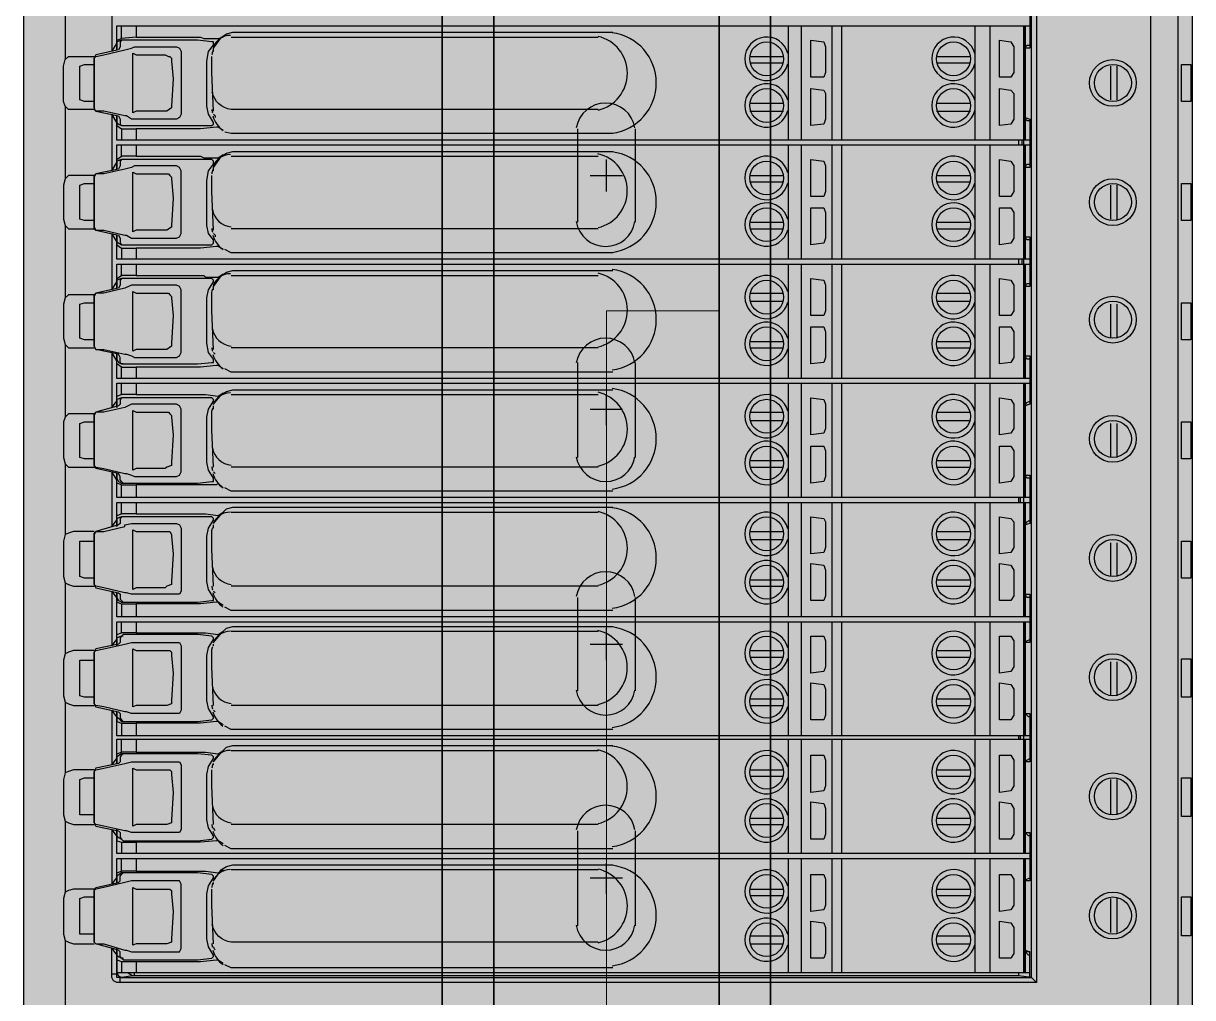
# Model space of a CAD drawing. Extents: x 9438 to 11125, y 1800 to 2873.
# Drawn here: x 10049.4 to 10172.3, y 2383.6 to 2486.1 of the extents above; entities that cross this region are included whole.
import ezdxf

# ---------------------------------------------------------------- set-up
doc = ezdxf.new("R2010")
doc.units = 0
doc.header["$LTSCALE"] = 10
doc.header["$MEASUREMENT"] = 0
doc.layers.add('G02-1-PRDXXXX-E-MRIO-01-P01-01$0$ANNOTATION', color=7, linetype='Continuous')

# ---------------------------------------------------------------- blocks, each defined once
blk = doc.blocks.new('G02-1-PRDXXXX-E-MRIO-01-P01-01$0$DV-54809-ZX-370-003')
at = {"layer": 'G02-1-PRDXXXX-E-MRIO-01-P01-01$0$ANNOTATION', "lineweight": 25}
for points in [[(655.7, 333.27), (655.7, 978.47), (661.12, 978.47), (661.12, 333.27), (661.12, 978.47), (684.83, 978.47), (684.83, 333.27), (684.83, 978.47), (690.24, 978.47), (690.24, 333.27), (690.24, 978.47), (684.83, 978.47), (684.83, 333.27), (684.83, 978.47), (672.97, 978.47), (661.12, 978.47), (661.12, 333.27), (661.12, 978.47), (655.7, 978.47)], [(717, 685.84), (717, 673.82)], [(695.83, 680.42), (694.48, 680.42), (694.48, 684.32), (695.83, 684.15), (696, 683.64), (696, 683.13), (696, 681.61), (696, 680.93)], [(715.48, 680.42), (714.29, 680.42), (714.29, 684.32), (715.48, 684.15), (715.82, 683.64), (715.82, 683.13), (715.82, 681.61), (715.82, 680.93)], [(623.18, 677.21), (623.18, 682.45), (623.18, 682.96), (623.52, 682.79), (626.57, 682.79), (626.91, 682.62), (627.08, 682.62), (627.25, 682.45), (627.25, 682.12), (627.42, 680.25), (627.25, 677.37), (627.25, 677.21), (626.74, 676.87), (626.57, 676.87), (623.52, 676.87), (623.18, 676.7)], [(733.43, 677.88), (733.43, 681.78), (734.44, 681.78), (734.44, 677.88)], [(695.83, 675.51), (694.48, 675.34), (694.48, 679.24), (695.83, 679.07), (696, 678.73), (696, 678.05), (696, 676.53), (696, 676.02)], [(715.48, 675.51), (714.29, 675.34), (714.29, 679.24), (715.48, 679.07), (715.82, 678.73), (715.82, 678.05), (715.82, 676.53), (715.82, 676.02)], [(717, 673.31), (717, 661.29)], [(695.83, 667.89), (694.48, 667.89), (694.48, 671.79), (695.83, 671.62), (696, 671.11), (696, 670.6), (696, 669.08), (696, 668.4)], [(715.48, 667.89), (714.29, 667.89), (714.29, 671.79), (715.48, 671.62), (715.82, 671.11), (715.82, 670.6), (715.82, 669.08), (715.82, 668.4)], [(616.92, 670.09), (616.41, 670.09), (616.07, 669.75), (615.9, 669.08), (615.9, 665.52), (616.07, 664.84), (616.41, 664.5), (616.92, 664.5), (619.12, 664.5), (619.12, 667.72), (619.12, 670.09)], [(623.18, 664.67), (623.18, 669.92), (623.18, 670.43), (623.52, 670.26), (626.57, 670.26), (626.91, 670.26), (627.08, 670.09), (627.25, 669.92), (627.25, 669.75), (627.42, 667.72), (627.25, 664.84), (627.25, 664.67), (626.74, 664.34), (626.57, 664.34), (623.52, 664.34), (623.18, 664.17)], [(733.43, 665.35), (733.43, 669.25), (734.44, 669.25), (734.44, 665.35)], [(695.83, 662.98), (694.48, 662.81), (694.48, 666.71), (695.83, 666.71), (696, 666.2), (696, 665.52), (696, 664), (696, 663.49)], [(715.48, 662.98), (714.29, 662.81), (714.29, 666.71), (715.48, 666.71), (715.82, 666.2), (715.82, 665.52), (715.82, 664), (715.82, 663.49)], [(717, 660.78), (717, 648.76)], [(695.83, 655.36), (694.48, 655.36), (694.48, 659.25), (695.83, 659.09), (696, 658.58), (696, 658.07), (696, 656.55), (696, 655.87)], [(715.48, 655.36), (714.29, 655.36), (714.29, 659.25), (715.48, 659.09), (715.82, 658.58), (715.82, 658.07), (715.82, 656.55), (715.82, 655.87)], [(623.18, 652.14), (623.18, 657.39), (623.18, 657.9), (623.52, 657.73), (626.57, 657.73), (626.91, 657.73), (627.08, 657.56), (627.25, 657.39), (627.25, 657.22), (627.42, 655.36), (627.25, 652.48), (627.25, 652.14), (626.74, 651.8), (626.57, 651.8), (623.52, 651.8), (623.18, 651.63)], [(733.43, 652.82), (733.43, 656.71), (734.44, 656.71), (734.44, 652.82)], [(695.83, 650.45), (694.48, 650.28), (694.48, 654.17), (695.83, 654.17), (696, 653.67), (696, 652.99), (696, 651.47), (696, 650.96)], [(715.48, 650.45), (714.29, 650.28), (714.29, 654.17), (715.48, 654.17), (715.82, 653.67), (715.82, 652.99), (715.82, 651.47), (715.82, 650.96)], [(619.29, 651.8), (619.12, 652.14)], [(717, 648.25), (717, 636.22)], [(695.83, 643), (694.48, 642.83), (694.48, 646.72), (695.83, 646.55), (696, 646.05), (696, 645.54), (696, 644.01), (696, 643.51)], [(715.48, 643), (714.29, 642.83), (714.29, 646.72), (715.48, 646.55), (715.82, 646.05), (715.82, 645.54), (715.82, 644.01), (715.82, 643.51)], [(623.18, 639.61), (623.18, 644.86), (623.18, 645.37), (623.52, 645.2), (626.57, 645.2), (626.91, 645.2), (627.08, 645.03), (627.25, 644.86), (627.25, 644.69), (627.42, 642.83), (627.25, 639.95), (627.25, 639.61), (626.74, 639.44), (626.57, 639.27), (623.52, 639.27), (623.18, 639.1)], [(733.43, 640.29), (733.43, 644.18), (734.44, 644.18), (734.44, 640.29)], [(695.83, 637.92), (694.48, 637.75), (694.48, 641.64), (695.83, 641.64), (696, 641.14), (696, 640.63), (696, 638.93), (696, 638.43)], [(715.48, 637.92), (714.29, 637.75), (714.29, 641.64), (715.48, 641.64), (715.82, 641.14), (715.82, 640.63), (715.82, 638.93), (715.82, 638.43)], [(717, 635.72), (717, 623.69)], [(695.83, 630.47), (694.48, 630.3), (694.48, 634.19), (695.83, 634.02), (696, 633.68), (696, 633.01), (696, 631.48), (696, 630.97)], [(715.48, 630.47), (714.29, 630.3), (714.29, 634.19), (715.48, 634.02), (715.82, 633.68), (715.82, 633.01), (715.82, 631.48), (715.82, 630.97)], [(619.29, 632.67), (619.12, 632.33), (619.12, 627.08), (619.12, 630.3), (619.12, 632.5)], [(623.18, 627.08), (623.18, 632.33), (623.18, 632.84), (623.52, 632.67), (626.57, 632.67), (626.91, 632.67), (627.08, 632.67), (627.25, 632.33), (627.25, 632.16), (627.42, 630.3), (627.25, 627.42), (627.25, 627.08), (626.74, 626.91), (626.57, 626.74), (623.52, 626.74), (623.18, 626.57)], [(733.43, 627.76), (733.43, 631.65), (734.44, 631.65), (734.44, 627.76)], [(695.83, 625.39), (694.48, 625.39), (694.48, 629.28), (695.83, 629.11), (696, 628.6), (696, 628.1), (696, 626.4), (696, 625.89)], [(715.48, 625.39), (714.29, 625.39), (714.29, 629.28), (715.48, 629.11), (715.82, 628.6), (715.82, 628.1), (715.82, 626.4), (715.82, 625.89)], [(717, 623.18), (717, 611.16)], [(695.83, 617.94), (694.48, 617.77), (694.48, 621.66), (695.83, 621.66), (696, 621.15), (696, 620.48), (696, 618.95), (696, 618.44)], [(715.48, 617.94), (714.29, 617.77), (714.29, 621.66), (715.48, 621.66), (715.82, 621.15), (715.82, 620.48), (715.82, 618.95), (715.82, 618.44)], [(623.18, 614.72), (623.18, 619.8), (623.18, 620.31), (623.52, 620.14), (626.57, 620.14), (626.91, 620.14), (627.08, 620.14), (627.25, 619.97), (627.25, 619.63), (627.42, 617.77), (627.25, 614.89), (627.25, 614.55), (626.74, 614.38), (626.57, 614.38), (623.52, 614.38), (623.18, 614.21)], [(733.43, 615.23), (733.43, 619.29), (734.44, 619.29), (734.44, 615.23)], [(695.83, 612.85), (694.48, 612.85), (694.48, 616.75), (695.83, 616.58), (696, 616.07), (696, 615.56), (696, 614.04), (696, 613.36)], [(715.48, 612.85), (714.29, 612.85), (714.29, 616.75), (715.48, 616.58), (715.82, 616.07), (715.82, 615.56), (715.82, 614.04), (715.82, 613.36)], [(717, 610.82), (717, 598.8)], [(695.83, 605.4), (694.48, 605.23), (694.48, 609.13), (695.83, 609.13), (696, 608.62), (696, 607.94), (696, 606.42), (696, 605.91)], [(715.48, 605.4), (714.29, 605.23), (714.29, 609.13), (715.48, 609.13), (715.82, 608.62), (715.82, 607.94), (715.82, 606.42), (715.82, 605.91)], [(623.18, 602.19), (623.18, 607.27), (623.18, 607.77), (623.52, 607.61), (626.57, 607.61), (626.91, 607.61), (627.08, 607.61), (627.25, 607.44), (627.25, 607.1), (627.42, 605.23), (627.25, 602.36), (627.25, 602.02), (626.74, 601.85), (626.57, 601.85), (623.52, 601.85), (623.18, 601.68)], [(733.43, 602.69), (733.43, 606.76), (734.44, 606.76), (734.44, 602.69)], [(695.83, 600.32), (694.48, 600.32), (694.48, 604.22), (695.83, 604.05), (696, 603.54), (696, 603.03), (696, 601.51), (696, 600.83)], [(715.48, 600.32), (714.29, 600.32), (714.29, 604.22), (715.48, 604.05), (715.82, 603.54), (715.82, 603.03), (715.82, 601.51), (715.82, 600.83)], [(695.83, 592.87), (694.48, 592.7), (694.48, 596.6), (695.83, 596.6), (696, 596.09), (696, 595.58), (696, 593.89), (696, 593.38)], [(715.48, 592.87), (714.29, 592.7), (714.29, 596.6), (715.48, 596.6), (715.82, 596.09), (715.82, 595.58), (715.82, 593.89), (715.82, 593.38)], [(623.18, 589.65), (623.18, 594.9), (623.18, 595.24), (623.52, 595.07), (626.57, 595.07), (626.91, 595.07), (627.08, 595.07), (627.25, 594.9), (627.25, 594.57), (627.42, 592.7), (627.25, 589.82), (627.25, 589.49), (626.74, 589.32), (626.57, 589.32), (623.52, 589.32), (623.18, 589.15)], [(619.12, 589.49), (619.12, 592.7), (619.12, 594.9)], [(733.43, 590.16), (733.43, 594.23), (734.44, 594.23), (734.44, 590.16)], [(695.83, 587.79), (694.48, 587.79), (694.48, 591.69), (695.83, 591.52), (696, 591.01), (696, 590.5), (696, 588.98), (696, 588.3)], [(715.48, 587.79), (714.29, 587.79), (714.29, 591.69), (715.48, 591.52), (715.82, 591.01), (715.82, 590.5), (715.82, 588.98), (715.82, 588.3)], [(621.49, 588.81), (621.49, 586.27)]]:
    blk.add_lwpolyline(points, close=True, dxfattribs=at)
at = {"layer": 'G02-1-PRDXXXX-E-MRIO-01-P01-01$0$ANNOTATION', "color": 7, "lineweight": 0, "true_color": 0xffffff}
blk.add_lwpolyline([(684.83, 333.27), (684.83, 978.47), (684.83, 333.27)], close=True, dxfattribs=at)
at = {"layer": 'G02-1-PRDXXXX-E-MRIO-01-P01-01$0$ANNOTATION', "lineweight": 25}
for points in [[(611.67, 758.49), (611.67, 576.11)], [(734.61, 576.11), (734.61, 758.49)], [(611.67, 758.49), (611.67, 576.11), (611.84, 575.43), (612.52, 575.09), (614.21, 575.09), (732.07, 575.09), (733.77, 575.09), (734.44, 575.43), (734.61, 576.11), (734.61, 758.49)], [(611.84, 575.6), (614.38, 576.28), (614.72, 576.28), (615.56, 576.28), (731.56, 576.28), (731.9, 576.28), (733.09, 575.94), (733.09, 758.66), (732.75, 759.17), (732.24, 759.51)], [(730.21, 575.09), (730.21, 759.51)], [(621.49, 745.62), (620.98, 745.62), (620.98, 748.5), (620.98, 748.84), (621.15, 749.18), (621.49, 749.35), (621.83, 749.35), (718.19, 749.35), (718.19, 585.25), (621.83, 585.25), (621.83, 585.76), (717.68, 585.76), (717.68, 748.84), (621.83, 748.84), (621.49, 748.84), (621.49, 748.5), (620.98, 748.5)], [(616.07, 689.74), (616.07, 682.29)], [(621.49, 688.21), (620.98, 688.89), (620.98, 683.13), (621.49, 683.98)], [(717.51, 688.21), (717.34, 688.21), (717.17, 688.38), (717, 688.72), (717.51, 688.55), (717.51, 683.47), (717, 683.47)], [(621.49, 684.15), (621.49, 683.81), (621.49, 683.3), (621.49, 685.84), (717.51, 685.84)], [(717.51, 673.82), (621.49, 673.82), (621.49, 676.36), (621.49, 675.68), (621.66, 675.51), (622, 675.34), (622.17, 675.34), (629.96, 675.34), (631.48, 675.34), (631.65, 675.51), (631.65, 675.68), (631.14, 676.53), (630.97, 677.37), (630.97, 682.12), (631.14, 683.13), (631.65, 683.81), (631.65, 684.15), (631.48, 684.15), (629.96, 684.32), (622.17, 684.32), (622, 684.32), (621.49, 684.15), (621.49, 684.32), (622, 684.49), (622, 685.84)], [(623.52, 685.84), (623.52, 684.66), (630.3, 684.66), (630.64, 684.49), (632.16, 684.49), (632.67, 684.66)], [(631.65, 683.13), (631.65, 683.47), (632.5, 684.66), (633.01, 685), (633.68, 685.16), (673.65, 685.16)], [(692.11, 673.82), (692.11, 676.7), (692.11, 677.88), (692.11, 681.78), (692.11, 682.79), (692.11, 685.84)], [(693.46, 685.84), (693.46, 673.82)], [(696.68, 685.84), (696.68, 673.82)], [(697.7, 685.84), (697.7, 673.82)], [(711.75, 673.82), (711.75, 676.7), (711.75, 677.88), (711.75, 681.78), (711.75, 682.79), (711.75, 685.84)], [(713.28, 685.84), (713.28, 673.82)], [(716.83, 685.84), (716.83, 673.82), (716.83, 673.31), (716.83, 661.29), (716.83, 660.78), (716.83, 648.76)], [(622.17, 684.32), (622, 684.32), (621.83, 684.15), (621.83, 683.64), (621.66, 683.3), (619.29, 682.79), (619.12, 682.45), (619.29, 682.62), (620.14, 682.79), (622.34, 683.3), (623.02, 683.47), (623.35, 683.64), (627.76, 683.64), (628.1, 683.47), (628.27, 683.13), (628.27, 676.53), (628.1, 676.19), (627.76, 676.02), (623.35, 676.02), (623.02, 676.02), (622.51, 676.36), (622.34, 676.36), (620.14, 676.87), (619.29, 676.87), (619.12, 677.21), (619.12, 682.45), (619.12, 680.25), (619.12, 677.04), (616.92, 677.04), (616.41, 677.04), (616.07, 677.37), (615.9, 677.88), (615.9, 681.61), (616.07, 682.29), (616.41, 682.62), (616.92, 682.62), (619.12, 682.62)], [(623.52, 684.66), (622, 684.49)], [(633.51, 684.66), (672.12, 684.66)], [(717, 683.3), (717, 683.47), (717.17, 683.81), (717.51, 683.81)], [(717.51, 683.81), (717.51, 683.81)], [(619.12, 682.45), (619.12, 682.45)], [(623.02, 683.47), (623.02, 683.47)], [(631.65, 676.87), (631.48, 680.93), (631.48, 682.62)], [(688.04, 682.62), (691.6, 682.62)], [(707.69, 682.62), (711.24, 682.62)], [(619.12, 677.88), (618.1, 677.88), (617.6, 678.05), (617.6, 678.39), (617.6, 681.27), (617.6, 681.61), (618.1, 681.78), (619.12, 681.78)], [(688.04, 681.95), (691.6, 681.95)], [(707.69, 681.95), (711.24, 681.95)], [(725.98, 681.61), (725.98, 678.05)], [(726.65, 681.61), (726.65, 678.05)], [(688.04, 677.71), (691.6, 677.71)], [(707.69, 677.71), (711.24, 677.71)], [(616.07, 677.37), (616.07, 669.75)], [(619.12, 677.04), (619.29, 676.87), (621.66, 676.36), (621.83, 676.02), (621.83, 675.51), (622, 675.34), (622.17, 675.34)], [(621.49, 675.68), (620.98, 676.53), (620.98, 670.6), (621.49, 671.45)], [(631.65, 676.53), (631.82, 676.36), (631.82, 676.19)], [(688.04, 676.87), (691.6, 676.87)], [(707.69, 676.87), (711.24, 676.87)], [(621.49, 675.51), (621.49, 675.34), (622, 675), (622, 673.82)], [(622, 675), (623.52, 675)], [(622.17, 675.34), (622.17, 675.34)], [(631.82, 676.19), (631.82, 676.19)], [(669.92, 675), (669.92, 665.18)], [(676.02, 665.18), (676.02, 675)], [(717.51, 675.85), (717.17, 675.85), (717, 676.19), (717.51, 676.02), (717.51, 670.94), (717, 670.94)], [(717.51, 675.85), (717.51, 675.85)], [(673.65, 674.5), (633.68, 674.5), (633.51, 674.5), (632.84, 674.67)], [(633.68, 674.5), (633.68, 674.5)], [(716.32, 673.82), (716.32, 673.31)], [(716.66, 673.82), (716.66, 673.31)], [(621.49, 671.62), (621.49, 671.45), (621.49, 670.77), (621.49, 673.31), (717.51, 673.31)], [(717.51, 661.29), (621.49, 661.29), (621.49, 663.83), (621.49, 663.15), (621.66, 662.98), (622, 662.81), (622.17, 662.81), (629.96, 662.81), (631.48, 662.81), (631.65, 662.98), (631.65, 663.32), (631.14, 664), (630.97, 664.84), (630.97, 669.58), (631.14, 670.6), (631.65, 671.28), (631.65, 671.62), (631.48, 671.79), (629.96, 671.79), (622.17, 671.79), (622, 671.79), (621.49, 671.62), (621.49, 671.79), (622, 672.12), (622, 673.31)], [(623.52, 673.31), (623.52, 672.12), (630.3, 672.12), (630.64, 671.96), (632.16, 671.96), (632.67, 672.29)], [(631.65, 670.6), (631.65, 670.94), (632.5, 672.12), (633.01, 672.46), (633.68, 672.63), (673.65, 672.63)], [(692.11, 661.29), (692.11, 664.17), (692.11, 665.35), (692.11, 669.25), (692.11, 670.43), (692.11, 673.31)], [(693.46, 673.31), (693.46, 661.29)], [(696.68, 673.31), (696.68, 661.29)], [(697.7, 673.31), (697.7, 661.29)], [(711.75, 661.29), (711.75, 664.17), (711.75, 665.35), (711.75, 669.25), (711.75, 670.43), (711.75, 673.31)], [(713.28, 673.31), (713.28, 661.29)], [(622.17, 671.79), (622, 671.79), (621.83, 671.62), (621.83, 671.11), (621.66, 670.77), (619.29, 670.26), (619.12, 670.09), (619.12, 669.92)], [(623.52, 672.12), (622, 672.12)], [(633.51, 672.12), (672.12, 672.12)], [(672.97, 668.4), (672.97, 671.79)], [(717, 670.77), (717, 670.94), (717.17, 671.28), (717.51, 671.28)], [(717.51, 671.28), (717.51, 671.28)], [(619.12, 664.5), (619.29, 664.34), (620.14, 664.34), (622.34, 663.83), (622.51, 663.83), (623.02, 663.49), (623.35, 663.49), (627.76, 663.49), (628.1, 663.66), (628.27, 664), (628.27, 670.6), (628.1, 670.94), (627.76, 671.11), (623.35, 671.11), (623.02, 670.94), (622.34, 670.77), (620.14, 670.26), (619.29, 670.26), (619.12, 669.92), (619.12, 664.67), (619.29, 664.34), (621.66, 663.83), (621.83, 663.49), (621.83, 662.98), (622, 662.81), (622.17, 662.81)], [(623.02, 670.94), (623.02, 670.94)], [(631.65, 664.34), (631.48, 668.4), (631.48, 670.09)], [(671.28, 670.09), (674.67, 670.09)], [(688.04, 670.09), (691.6, 670.09)], [(707.69, 670.09), (711.24, 670.09)], [(619.12, 665.35), (618.1, 665.35), (617.6, 665.52), (617.6, 665.86), (617.6, 668.74), (617.6, 669.08), (618.1, 669.25), (619.12, 669.25)], [(688.04, 669.42), (691.6, 669.42)], [(707.69, 669.42), (711.24, 669.42)], [(725.98, 669.08), (725.98, 665.52)], [(726.65, 669.08), (726.65, 665.52)], [(688.04, 665.18), (691.6, 665.18)], [(707.69, 665.18), (711.24, 665.18)], [(616.07, 664.84), (616.07, 657.22)], [(621.49, 663.15), (620.98, 664), (620.98, 658.07), (621.49, 658.92)], [(631.65, 664), (631.82, 663.83), (631.82, 663.66)], [(672.12, 664.5), (633.51, 664.5)], [(688.04, 664.5), (691.6, 664.5)], [(707.69, 664.5), (711.24, 664.5)], [(621.49, 662.98), (621.49, 662.81), (622, 662.47), (622, 661.29)], [(622.17, 662.81), (622.17, 662.81)], [(717.51, 663.32), (717.17, 663.32), (717, 663.66), (717, 663.83)], [(717, 663.66), (717.51, 663.66), (717.51, 658.41), (717, 658.41), (717.17, 658.75), (717.51, 658.75)], [(717.51, 663.32), (717.51, 663.32)], [(622, 662.47), (623.52, 662.47)], [(673.65, 661.96), (633.68, 661.96), (633.51, 661.96), (632.84, 662.3)], [(633.68, 661.96), (633.68, 661.96)], [(621.49, 659.09), (621.49, 658.92), (621.49, 658.24), (621.49, 660.78), (717.51, 660.78)], [(717.51, 648.76), (621.49, 648.76), (621.49, 651.3), (621.49, 650.79), (621.66, 650.45), (622, 650.28), (622.17, 650.28), (629.96, 650.28), (631.48, 650.45), (631.65, 650.45), (631.65, 650.79), (631.14, 651.47), (630.97, 652.48), (630.97, 657.22), (631.14, 658.07), (631.65, 658.92), (631.65, 659.09), (631.48, 659.25), (629.96, 659.25), (622.17, 659.25), (622, 659.25), (621.49, 659.09), (621.49, 659.25), (622, 659.59), (622, 660.78)], [(623.52, 660.78), (623.52, 659.59), (630.3, 659.59), (630.64, 659.59), (630.81, 659.42), (632.16, 659.42), (632.67, 659.76)], [(692.11, 648.76), (692.11, 651.8), (692.11, 652.82), (692.11, 656.71), (692.11, 657.9), (692.11, 660.78)], [(693.46, 660.78), (693.46, 648.76)], [(696.68, 660.78), (696.68, 648.76)], [(697.7, 660.78), (697.7, 648.76)], [(711.75, 648.76), (711.75, 651.8), (711.75, 652.82), (711.75, 656.71), (711.75, 657.9), (711.75, 660.78)], [(713.28, 660.78), (713.28, 648.76)], [(716.32, 661.29), (716.32, 660.78)], [(716.66, 661.29), (716.66, 660.78)], [(622.17, 659.25), (622, 659.25), (621.83, 659.09), (621.83, 658.58), (621.66, 658.24), (619.29, 657.73), (619.12, 657.56)], [(623.52, 659.59), (622, 659.59)], [(631.65, 658.07), (631.65, 658.41), (632.5, 659.59), (633.01, 659.93), (633.68, 660.1), (673.65, 660.1)], [(633.51, 659.59), (672.12, 659.59)], [(622.17, 650.28), (622, 650.28), (621.83, 650.45), (621.83, 650.96), (621.66, 651.3), (619.29, 651.8), (620.14, 651.8), (622.34, 651.3), (622.51, 651.3), (623.02, 651.13), (623.35, 650.96), (627.76, 650.96), (628.1, 651.13), (628.27, 651.47), (628.27, 658.07), (628.1, 658.41), (627.76, 658.58), (623.35, 658.58), (623.02, 658.58), (622.34, 658.24), (620.14, 657.73), (619.29, 657.73), (619.12, 657.39), (619.12, 652.14), (619.12, 655.19), (619.12, 657.56), (616.92, 657.56), (616.41, 657.56), (616.07, 657.22), (615.9, 656.55), (615.9, 652.99), (616.07, 652.31), (616.41, 651.97), (616.92, 651.97), (619.12, 651.97)], [(623.02, 658.58), (623.02, 658.58)], [(717.51, 658.75), (717.51, 658.75)], [(619.12, 652.82), (618.1, 652.82), (617.6, 652.99), (617.6, 653.33), (617.6, 656.21), (617.6, 656.55), (618.1, 656.71), (619.12, 656.71)], [(619.12, 657.56), (619.12, 657.56)], [(688.04, 657.73), (691.6, 657.73)], [(688.04, 656.88), (691.6, 656.88)], [(707.69, 657.73), (711.24, 657.73)], [(707.69, 656.88), (711.24, 656.88)], [(725.98, 656.55), (725.98, 652.99)], [(726.65, 656.55), (726.65, 652.99)], [(616.07, 652.31), (616.07, 644.69)], [(672.12, 651.97), (633.51, 651.97)], [(688.04, 652.65), (691.6, 652.65)], [(688.04, 651.97), (691.6, 651.97)], [(707.69, 652.65), (711.24, 652.65)], [(707.69, 651.97), (711.24, 651.97)], [(622, 648.76), (622, 649.94), (621.49, 650.28), (621.49, 650.62), (620.98, 651.47), (620.98, 645.71), (621.49, 646.38)], [(631.82, 651.3), (631.65, 651.47)], [(669.92, 650.45), (669.92, 640.46)], [(676.02, 640.46), (676.02, 650.45)], [(717.51, 650.79), (717.17, 650.79), (717, 651.13), (717, 651.3)], [(717, 651.13), (717.51, 651.13), (717.51, 646.05), (717, 645.88), (717.17, 646.22), (717.51, 646.38)], [(717.51, 650.79), (717.51, 650.79)], [(622, 649.94), (623.52, 649.94)], [(622.17, 650.28), (622.17, 650.28)], [(673.65, 649.43), (633.68, 649.43), (633.51, 649.43), (632.84, 649.77)], [(633.68, 649.43), (633.68, 649.43)], [(621.49, 646.55), (621.49, 646.38), (621.49, 645.71), (621.49, 648.25), (717.51, 648.25)], [(717.51, 636.22), (621.49, 636.22), (621.49, 638.76), (621.49, 638.26), (621.66, 637.92), (622, 637.75), (622.17, 637.75), (629.96, 637.75), (631.48, 637.92), (631.65, 637.92), (631.65, 638.26), (631.14, 639.1), (630.97, 639.95), (630.97, 644.69), (631.14, 645.54), (631.65, 646.38), (631.65, 646.55), (631.48, 646.72), (629.96, 646.72), (622.17, 646.72), (622, 646.72), (621.49, 646.55), (621.49, 646.89), (622, 647.06), (622, 648.25)], [(623.52, 648.25), (623.52, 647.06), (630.3, 647.06), (630.64, 647.06), (630.81, 647.06), (632.16, 646.89), (632.67, 647.23)], [(692.11, 636.22), (692.11, 639.27), (692.11, 640.29), (692.11, 644.18), (692.11, 645.37), (692.11, 648.25)], [(693.46, 648.25), (693.46, 636.22)], [(696.68, 648.25), (696.68, 636.22)], [(697.7, 648.25), (697.7, 636.22)], [(711.75, 636.22), (711.75, 639.27), (711.75, 640.29), (711.75, 644.18), (711.75, 645.37), (711.75, 648.25)], [(713.28, 648.25), (713.28, 636.22)], [(716.83, 648.25), (716.83, 636.22), (716.83, 635.72), (716.83, 623.69)], [(622.17, 646.72), (622, 646.72), (621.83, 646.55), (621.83, 646.05), (621.66, 645.88), (619.29, 645.2), (619.12, 645.03)], [(623.52, 647.06), (622, 647.06)], [(631.65, 646.05), (632.5, 647.06), (633.01, 647.4), (633.68, 647.57), (673.65, 647.57)], [(633.51, 647.06), (672.12, 647.06)], [(672.97, 643.84), (672.97, 647.06)], [(622.17, 637.75), (622, 637.92), (621.83, 638.09), (621.83, 638.43), (621.66, 638.76), (619.29, 639.27), (619.12, 639.61), (619.29, 639.44), (620.14, 639.27), (622.34, 638.76), (622.51, 638.76), (623.02, 638.6), (623.35, 638.43), (627.76, 638.43), (628.1, 638.6), (628.27, 638.93), (628.27, 645.54), (628.1, 645.88), (627.76, 646.05), (623.35, 646.05), (623.02, 646.05), (622.34, 645.71), (620.14, 645.2), (619.29, 645.2), (619.12, 644.86), (619.12, 639.61), (619.12, 642.83), (619.12, 645.03), (616.92, 645.03), (616.41, 645.03), (616.07, 644.69), (615.9, 644.18), (615.9, 640.46), (616.07, 639.78), (616.41, 639.44), (616.92, 639.44), (619.12, 639.44)], [(623.02, 646.05), (623.02, 646.05)], [(631.65, 645.54), (631.65, 645.88)], [(671.28, 645.54), (674.67, 645.54)], [(717.51, 646.38), (717.51, 646.38)], [(619.12, 645.03), (619.12, 645.03)], [(688.04, 645.2), (691.6, 645.2)], [(688.04, 644.35), (691.6, 644.35)], [(707.69, 645.2), (711.24, 645.2)], [(707.69, 644.35), (711.24, 644.35)], [(619.12, 640.29), (618.1, 640.29), (617.6, 640.46), (617.6, 640.8), (617.6, 643.68), (617.6, 644.01), (618.1, 644.18), (619.12, 644.18)], [(725.98, 644.01), (725.98, 640.46)], [(726.65, 644.01), (726.65, 640.46)], [(616.07, 639.78), (616.07, 632.33)], [(672.12, 639.44), (633.51, 639.44)], [(688.04, 640.12), (691.6, 640.12)], [(688.04, 639.44), (691.6, 639.44)], [(707.69, 640.12), (711.24, 640.12)], [(707.69, 639.44), (711.24, 639.44)], [(622, 636.22), (622, 637.58), (621.49, 637.75), (621.49, 638.09), (620.98, 638.93), (620.98, 633.18), (621.49, 633.85)], [(631.82, 638.76), (631.65, 638.93)], [(717.51, 638.26), (717.17, 638.26), (717, 638.6), (717, 638.76)], [(717, 638.6), (717.51, 638.6), (717.51, 633.51), (717, 633.35), (717.17, 633.68), (717.51, 633.85)], [(717.51, 638.26), (717.51, 638.26)], [(622, 637.58), (623.52, 637.58)], [(622.17, 637.75), (622.17, 637.75)], [(673.65, 636.9), (633.68, 636.9), (633.51, 636.9), (632.84, 637.24)], [(633.68, 636.9), (633.68, 636.9)], [(621.49, 634.02), (621.49, 633.85), (621.49, 633.18), (621.49, 635.72), (717.51, 635.72)], [(717.51, 623.69), (621.49, 623.69), (621.49, 626.23), (621.49, 625.72), (621.66, 625.39), (622, 625.22), (622.17, 625.22), (629.96, 625.22), (631.48, 625.39), (631.65, 625.39), (631.65, 625.72), (631.14, 626.57), (630.97, 627.42), (630.97, 632.16), (631.14, 633.01), (631.65, 633.85), (631.65, 634.02), (631.48, 634.19), (629.96, 634.19), (622.17, 634.19), (622, 634.19), (621.49, 634.02), (621.49, 634.36), (622, 634.53), (622, 635.72)], [(623.52, 635.72), (623.52, 634.53), (630.3, 634.53), (630.64, 634.53), (630.81, 634.53), (632.16, 634.36), (632.67, 634.7)], [(692.11, 623.69), (692.11, 626.74), (692.11, 627.76), (692.11, 631.65), (692.11, 632.84), (692.11, 635.72)], [(693.46, 635.72), (693.46, 623.69)], [(696.68, 635.72), (696.68, 623.69)], [(697.7, 635.72), (697.7, 623.69)], [(711.75, 623.69), (711.75, 626.74), (711.75, 627.76), (711.75, 631.65), (711.75, 632.84), (711.75, 635.72)], [(713.28, 635.72), (713.28, 623.69)], [(716.32, 636.22), (716.32, 635.72)], [(716.49, 636.22), (716.49, 635.72)], [(623.52, 634.53), (622, 634.53)], [(631.65, 633.51), (632.5, 634.53), (633.01, 635.04), (633.68, 635.21), (673.65, 635.21)], [(633.51, 634.7), (672.12, 634.7)], [(622.17, 634.19), (622, 634.19), (621.83, 634.02), (621.83, 633.51), (621.66, 633.35), (619.29, 632.67), (620.14, 632.67), (622.34, 633.18), (622.34, 633.35), (623.02, 633.51), (623.35, 633.51), (627.76, 633.51), (628.1, 633.35), (628.27, 633.01), (628.27, 626.4), (628.1, 626.06), (627.76, 626.06), (623.35, 626.06), (623.02, 626.06), (622.51, 626.23), (622.34, 626.23), (620.14, 626.74), (619.29, 626.91), (619.12, 627.08), (619.29, 626.74), (621.66, 626.23), (621.83, 626.06), (621.83, 625.56), (622, 625.39), (622.17, 625.22)], [(623.02, 633.51), (623.02, 633.51)], [(631.65, 633.01), (631.65, 633.35)], [(717.51, 633.85), (717.51, 633.85)], [(619.12, 632.67), (616.92, 632.67), (616.41, 632.5), (616.07, 632.33), (615.9, 631.65), (615.9, 627.93), (616.07, 627.25), (616.41, 627.08), (616.92, 626.91), (619.12, 626.91)], [(619.12, 632.5), (619.12, 632.5)], [(688.04, 632.67), (691.6, 632.67)], [(707.69, 632.67), (711.24, 632.67)], [(619.12, 627.76), (618.1, 627.76), (617.6, 627.93), (617.6, 628.27), (617.6, 631.31), (617.6, 631.65), (618.1, 631.65), (619.12, 631.65)], [(688.04, 631.82), (691.6, 631.82)], [(707.69, 631.82), (711.24, 631.82)], [(725.98, 631.48), (725.98, 627.93)], [(726.65, 631.48), (726.65, 627.93)], [(616.07, 627.25), (616.07, 619.8)], [(688.04, 627.59), (691.6, 627.59)], [(707.69, 627.59), (711.24, 627.59)], [(621.49, 625.72), (620.98, 626.4), (620.98, 620.64), (621.49, 621.32)], [(631.82, 626.23), (631.65, 626.4)], [(672.12, 626.91), (633.51, 626.91)], [(688.04, 626.91), (691.6, 626.91)], [(707.69, 626.91), (711.24, 626.91)], [(717.51, 625.72), (717.17, 625.72), (717, 626.06), (717, 626.23)], [(717, 626.06), (717.51, 626.06), (717.51, 620.98), (717, 620.98)], [(621.49, 625.56), (621.49, 625.22), (622, 625.05), (622, 623.69)], [(622, 625.05), (623.52, 625.05)], [(622.17, 625.22), (622.17, 625.22)], [(632.67, 624.88), (632.16, 625.22), (631.99, 625.22), (630.3, 625.05), (623.52, 625.05), (623.52, 623.69)], [(673.65, 624.37), (633.68, 624.37), (633.51, 624.37), (632.84, 624.71)], [(669.92, 625.72), (669.92, 615.9)], [(676.02, 615.9), (676.02, 625.72)], [(717.51, 625.72), (717.51, 625.72)], [(633.68, 624.37), (633.68, 624.37)], [(621.49, 621.49), (621.49, 621.32), (621.49, 620.64), (621.49, 623.18), (717.51, 623.18)], [(717.51, 611.16), (621.49, 611.16), (621.49, 613.7), (621.49, 613.19), (621.66, 613.02), (622, 612.69), (622.17, 612.69), (629.96, 612.69), (631.48, 612.85), (631.65, 613.02), (631.65, 613.19), (631.14, 614.04), (630.97, 614.89), (630.97, 619.63), (631.14, 620.48), (631.65, 621.32), (631.65, 621.49), (631.48, 621.66), (629.96, 621.83), (622.17, 621.83), (622, 621.66), (621.49, 621.49), (621.49, 621.83), (622, 622), (622, 623.18)], [(623.52, 623.18), (623.52, 622), (630.3, 622), (630.64, 622), (630.81, 622), (632.16, 621.83), (632.67, 622.17)], [(631.65, 620.98), (632.5, 622), (633.01, 622.51), (633.68, 622.68), (673.65, 622.68)], [(633.51, 622.17), (672.12, 622.17)], [(672.97, 619.12), (672.97, 622.51)], [(692.11, 611.16), (692.11, 614.21), (692.11, 615.23), (692.11, 619.12), (692.11, 620.31), (692.11, 623.18)], [(693.46, 623.18), (693.46, 611.16)], [(696.68, 623.18), (696.68, 611.16)], [(697.7, 623.18), (697.7, 611.16)], [(711.75, 611.16), (711.75, 614.21), (711.75, 615.23), (711.75, 619.12), (711.75, 620.31), (711.75, 623.18)], [(713.28, 623.18), (713.28, 611.16)], [(716.83, 623.18), (716.83, 611.16), (716.83, 610.82), (716.83, 598.8)], [(622.17, 621.66), (622, 621.66), (621.83, 621.49), (621.83, 620.98), (621.66, 620.81), (619.29, 620.31), (619.12, 619.97), (619.29, 620.14), (620.14, 620.31), (622.34, 620.81), (623.02, 620.98), (623.35, 620.98), (627.76, 620.98), (628.1, 620.98), (628.27, 620.64), (628.27, 613.87), (628.1, 613.53), (627.76, 613.53), (623.35, 613.53), (623.02, 613.53), (622.51, 613.7), (622.34, 613.7), (620.14, 614.21), (619.29, 614.38), (619.12, 614.55), (619.12, 617.77), (619.12, 619.97), (619.12, 614.55), (619.29, 614.21), (621.66, 613.7), (621.83, 613.53), (621.83, 613.02), (622, 612.85), (622.17, 612.69)], [(623.52, 622), (622, 622)], [(623.02, 620.98), (623.02, 620.98)], [(717, 620.81), (717, 620.98), (717.17, 621.15), (717.51, 621.32)], [(717.51, 621.32), (717.51, 621.32)], [(619.12, 620.14), (616.92, 620.14), (616.41, 619.97), (616.07, 619.8), (615.9, 619.12), (615.9, 615.39), (616.07, 614.72), (616.41, 614.55), (616.92, 614.38), (619.12, 614.38)], [(619.12, 619.97), (619.12, 619.97)], [(631.65, 620.64), (631.65, 620.81)], [(671.28, 620.81), (674.67, 620.81)], [(688.04, 620.14), (691.6, 620.14)], [(707.69, 620.14), (711.24, 620.14)], [(619.12, 615.23), (618.1, 615.23), (617.6, 615.39), (617.6, 615.73), (617.6, 618.78), (617.6, 619.12), (618.1, 619.12), (619.12, 619.12)], [(688.04, 619.46), (691.6, 619.46)], [(707.69, 619.46), (711.24, 619.46)], [(725.98, 618.95), (725.98, 615.39)], [(726.65, 618.95), (726.65, 615.39)], [(688.04, 615.06), (691.6, 615.06)], [(707.69, 615.06), (711.24, 615.06)], [(616.07, 614.72), (616.07, 607.27)], [(621.49, 613.19), (620.98, 613.87), (620.98, 608.11), (621.49, 608.79)], [(631.82, 613.7), (631.65, 613.87)], [(672.12, 614.38), (633.51, 614.38)], [(688.04, 614.38), (691.6, 614.38)], [(707.69, 614.38), (711.24, 614.38)], [(717.51, 613.19), (717.34, 613.19), (717.17, 613.36), (717, 613.53), (717, 613.7)], [(717, 613.53), (717.51, 613.53), (717.51, 608.45), (717, 608.45)], [(621.49, 613.02), (621.49, 612.69), (622, 612.52), (622, 611.16)], [(622, 612.52), (623.52, 612.52)], [(622.17, 612.69), (622.17, 612.69)], [(632.67, 612.35), (632.16, 612.69), (631.99, 612.69), (630.3, 612.52), (623.52, 612.52), (623.52, 611.16)], [(717.51, 613.19), (717.51, 613.19)], [(673.65, 611.84), (633.68, 611.84), (633.51, 611.84), (632.84, 612.18)], [(633.68, 611.84), (633.68, 611.84)], [(716.32, 611.16), (716.32, 610.82)], [(716.49, 611.16), (716.49, 610.82)], [(621.49, 608.96), (621.49, 608.79), (621.49, 608.28), (621.49, 610.82), (717.51, 610.82)], [(717.51, 598.8), (621.49, 598.8), (621.49, 601.34), (621.49, 600.66), (621.66, 600.49), (622, 600.32), (622.17, 600.15), (629.96, 600.15), (631.48, 600.32), (631.65, 600.49), (631.65, 600.66), (631.14, 601.51), (630.97, 602.36), (630.97, 607.1), (631.14, 607.94), (631.65, 608.79), (631.65, 608.96), (631.48, 609.13), (629.96, 609.3), (622.17, 609.3), (622, 609.3), (621.49, 608.96), (621.49, 609.3), (622, 609.47), (622, 610.82)], [(623.52, 610.82), (623.52, 609.47), (630.3, 609.47), (630.64, 609.47), (630.81, 609.47), (632.16, 609.3), (632.67, 609.64)], [(631.65, 608.45), (632.5, 609.47), (633.01, 609.98), (633.68, 610.15), (673.65, 610.15)], [(692.11, 598.8), (692.11, 601.68), (692.11, 602.86), (692.11, 606.76), (692.11, 607.77), (692.11, 610.82)], [(693.46, 610.82), (693.46, 598.8)], [(696.68, 610.82), (696.68, 598.8)], [(697.7, 610.82), (697.7, 598.8)], [(711.75, 598.8), (711.75, 601.68), (711.75, 602.86), (711.75, 606.76), (711.75, 607.77), (711.75, 610.82)], [(713.28, 610.82), (713.28, 598.8)], [(622.17, 609.3), (622, 609.13), (621.83, 608.96), (621.83, 608.45), (621.66, 608.28), (619.29, 607.77), (619.12, 607.44), (619.29, 607.61), (620.14, 607.77), (622.34, 608.28), (623.02, 608.45), (623.35, 608.45), (627.76, 608.45), (628.1, 608.45), (628.27, 608.11), (628.27, 601.34), (628.1, 601), (627.76, 601), (623.35, 601), (623.02, 601), (622.51, 601.17), (622.34, 601.17), (620.14, 601.68), (619.29, 601.85), (619.12, 602.02), (619.12, 605.23), (619.12, 607.44), (619.12, 602.02), (619.29, 601.68), (621.66, 601.17), (621.83, 601), (621.83, 600.49), (622, 600.32), (622.17, 600.15)], [(623.52, 609.47), (622, 609.47)], [(633.51, 609.64), (672.12, 609.64)], [(717, 608.28), (717, 608.45), (717.17, 608.62), (717.51, 608.79)], [(717.51, 608.79), (717.51, 608.79)], [(619.12, 607.61), (616.92, 607.61), (616.41, 607.44), (616.07, 607.27), (615.9, 606.59), (615.9, 602.86), (616.07, 602.19), (616.41, 602.02), (616.92, 601.85), (619.12, 601.85)], [(619.12, 607.44), (619.12, 607.44)], [(623.02, 608.45), (623.02, 608.45)], [(631.65, 601.85), (631.48, 605.91), (631.48, 607.61)], [(631.65, 608.11), (631.65, 608.28)], [(688.04, 607.61), (691.6, 607.61)], [(707.69, 607.61), (711.24, 607.61)], [(619.12, 602.86), (618.1, 602.86), (617.6, 602.86), (617.6, 603.2), (617.6, 606.25), (617.6, 606.59), (618.1, 606.76), (619.12, 606.76)], [(688.04, 606.93), (691.6, 606.93)], [(707.69, 606.93), (711.24, 606.93)], [(725.98, 606.59), (725.98, 602.86)], [(726.65, 606.59), (726.65, 602.86)], [(688.04, 602.52), (691.6, 602.52)], [(707.69, 602.52), (711.24, 602.52)], [(616.07, 602.19), (616.07, 594.73)], [(621.49, 600.66), (620.98, 601.34), (620.98, 595.58), (621.49, 596.26)], [(631.82, 601.17), (631.65, 601.51)], [(672.12, 601.85), (633.51, 601.85)], [(688.04, 601.85), (691.6, 601.85)], [(707.69, 601.85), (711.24, 601.85)], [(621.49, 600.49), (621.49, 600.15), (622, 599.98), (622, 598.8)], [(622, 599.98), (623.52, 599.98)], [(622.17, 600.15), (622.17, 600.15)], [(632.67, 599.82), (632.16, 600.15), (631.99, 600.15), (630.3, 599.98), (623.52, 599.98), (623.52, 598.8)], [(669.92, 601.17), (669.92, 591.18)], [(676.02, 591.18), (676.02, 601.17)], [(717.51, 600.66), (717.34, 600.66), (717.17, 600.83), (717, 601), (717, 601.17)], [(717, 601), (717.51, 601), (717.51, 595.92), (717, 595.92)], [(717.51, 600.66), (717.51, 600.66)], [(673.65, 599.31), (633.68, 599.31), (633.51, 599.31), (632.84, 599.65)], [(633.68, 599.31), (633.68, 599.31)], [(621.49, 596.43), (621.49, 596.26), (621.49, 595.75), (621.49, 598.29), (717.51, 598.29)], [(622.17, 587.62), (629.96, 587.62), (631.48, 587.79), (631.65, 587.96), (631.65, 588.13), (631.14, 588.98), (630.97, 589.82), (630.97, 594.57), (631.14, 595.41), (631.65, 596.26), (631.65, 596.43), (631.48, 596.6), (629.96, 596.77), (623.02, 596.77), (622.17, 596.77), (622, 596.77), (621.49, 596.43), (621.49, 596.77), (622, 596.94), (622, 598.29)], [(623.52, 598.29), (623.52, 596.94), (622, 596.94)], [(631.65, 595.92), (632.5, 597.11), (633.01, 597.44), (633.68, 597.61), (673.65, 597.61)], [(672.97, 594.57), (672.97, 597.78)], [(692.11, 586.27), (692.11, 589.15), (692.11, 590.33), (692.11, 594.23), (692.11, 595.24), (692.11, 598.29)], [(693.46, 598.29), (693.46, 586.27)], [(696.68, 598.29), (696.68, 586.27)], [(697.7, 598.29), (697.7, 586.27)], [(711.75, 586.27), (711.75, 589.15), (711.75, 590.33), (711.75, 594.23), (711.75, 595.24), (711.75, 598.29)], [(713.28, 598.29), (713.28, 586.27)], [(716.83, 598.29), (716.83, 586.27)], [(717, 598.29), (717, 586.27), (717, 598.29)], [(717.51, 586.27), (621.49, 586.27), (621.66, 585.93), (622, 585.76), (621.83, 585.76), (621.49, 585.76), (621.49, 586.1), (621.49, 586.27), (621.49, 586.1), (620.98, 586.1), (620.98, 588.81), (621.49, 588.13), (621.66, 587.96), (622, 587.79), (622.17, 587.62), (622.17, 587.79), (622, 587.79), (621.83, 587.96), (621.83, 588.47), (621.66, 588.64), (619.29, 589.32), (620.14, 589.32), (622.34, 588.64), (622.51, 588.64), (623.02, 588.47), (623.35, 588.47), (627.76, 588.47), (628.1, 588.47), (628.27, 588.81), (628.27, 595.58), (628.1, 595.92), (627.76, 595.92), (623.35, 595.92), (623.02, 595.92), (622.34, 595.75), (620.14, 595.24), (619.29, 595.07), (619.12, 594.9), (619.29, 595.24), (621.66, 595.75), (621.83, 595.92), (621.83, 596.43), (622, 596.6), (622.17, 596.77)], [(623.52, 596.94), (630.3, 596.94), (630.64, 596.94), (630.81, 596.94), (632.16, 596.77), (632.67, 597.11)], [(633.51, 597.11), (672.12, 597.11)], [(619.12, 595.07), (616.92, 595.07), (616.41, 594.9), (616.07, 594.73), (615.9, 594.06), (615.9, 590.33), (616.07, 589.65), (616.41, 589.49), (616.92, 589.32), (619.12, 589.32)], [(623.02, 595.92), (623.02, 595.92)], [(631.65, 589.32), (631.48, 593.38), (631.48, 595.07)], [(631.65, 595.58), (631.65, 595.75)], [(671.28, 596.26), (674.67, 596.26)], [(688.04, 595.07), (691.6, 595.07)], [(707.69, 595.07), (711.24, 595.07)], [(717, 595.75), (717, 595.92), (717.17, 596.09), (717.51, 596.26)], [(717.51, 596.26), (717.51, 596.26)], [(619.12, 590.33), (618.1, 590.33), (617.6, 590.33), (617.6, 590.67), (617.6, 593.72), (617.6, 594.06), (618.1, 594.23), (619.12, 594.23)], [(619.12, 594.9), (619.12, 594.9)], [(688.04, 594.4), (691.6, 594.4)], [(707.69, 594.4), (711.24, 594.4)], [(725.98, 594.06), (725.98, 590.5)], [(726.65, 594.06), (726.65, 590.5)], [(688.04, 590.16), (691.6, 590.16)], [(707.69, 590.16), (711.24, 590.16)], [(616.07, 589.65), (616.07, 575.09)], [(619.29, 589.32), (619.12, 589.49)], [(619.12, 589.49), (619.29, 589.32)], [(631.82, 588.64), (631.65, 588.98)], [(688.04, 589.32), (691.6, 589.32)], [(707.69, 589.32), (711.24, 589.32)], [(621.49, 586.27), (621.49, 588.81), (621.49, 588.13)], [(621.49, 587.96), (621.49, 587.62), (622, 587.45), (622, 586.27)], [(717.51, 588.13), (717.34, 588.13), (717.17, 588.3), (717, 588.64), (717.51, 588.47), (717, 588.47)], [(717.51, 585.76), (717.51, 588.47)], [(717.51, 588.13), (717.51, 588.13)], [(622, 587.45), (623.52, 587.45), (623.52, 586.27)], [(623.52, 587.45), (630.3, 587.45), (631.99, 587.62), (632.16, 587.62), (632.67, 587.28)], [(673.65, 586.78), (633.68, 586.78), (633.51, 586.78), (632.84, 587.11)], [(633.68, 586.78), (633.68, 586.78)], [(621.83, 585.25), (621.49, 585.25), (621.15, 585.42), (620.98, 585.76), (620.98, 586.1)], [(623.35, 585.93), (623.18, 585.93), (622, 585.76)], [(622.68, 586.27), (623.18, 585.93)], [(718.19, 585.25), (717.68, 585.76), (716.32, 585.93), (623.35, 585.93), (623.35, 586.27)], [(716.32, 586.27), (716.32, 585.93)], [(717.68, 585.76), (717.68, 585.76)]]:
    blk.add_lwpolyline(points, dxfattribs=at)
for points in [[(672.12, 677.04), (633.51, 677.04, -0.326489), (631.53, 678.87)], [(631.59, 676.36, 0.170276), (632.67, 674.83), (632.16, 675.17), (631.99, 675.17), (630.3, 675), (623.52, 675), (623.52, 673.82)], [(631.59, 663.83, 0.169933), (632.67, 662.3), (632.16, 662.64), (631.99, 662.64), (630.3, 662.47), (623.52, 662.47), (623.52, 661.29)], [(631.65, 651.8), (631.48, 655.87), (631.48, 657.73, -0.078535), (631.58, 658.17)], [(631.59, 651.29, 0.169954), (632.67, 649.77), (632.16, 650.11), (631.99, 650.11), (630.3, 649.94), (623.52, 649.94), (623.52, 648.76)], [(631.65, 639.44), (631.48, 643.34), (631.48, 645.2, -0.079228), (631.58, 645.63)], [(631.59, 638.76, 0.170292), (632.67, 637.24), (632.16, 637.75), (631.99, 637.58), (630.3, 637.58), (623.52, 637.58), (623.52, 636.22)], [(631.65, 626.91), (631.48, 630.81), (631.48, 632.67, -0.079239), (631.58, 633.1)], [(631.65, 614.38), (631.48, 618.44), (631.48, 620.14, -0.078535), (631.58, 620.57)], [(672.12, 589.49), (633.51, 589.49, -0.326186), (631.53, 591.32)]]:
    blk.add_lwpolyline(points, format="xyb", dxfattribs=at)
at = {"layer": 'G02-1-PRDXXXX-E-MRIO-01-P01-01$0$ANNOTATION', "color": 7, "lineweight": 0, "true_color": 0xffffff}
blk.add_lwpolyline([(684.83, 655.87), (672.97, 655.87), (672.97, 333.27)], dxfattribs=at)
at = {"layer": 'G02-1-PRDXXXX-E-MRIO-01-P01-01$0$ANNOTATION', "lineweight": 25}
for centre, radius in [((689.82, 682.37), 1.78), ((709.47, 682.37), 1.78), ((726.23, 679.83), 2.46), ((726.23, 679.83), 1.95), ((689.82, 677.46), 1.78), ((709.47, 677.46), 1.78), ((689.82, 669.84), 1.78), ((709.47, 669.84), 1.78), ((726.23, 667.3), 2.46), ((726.23, 667.3), 1.95), ((689.82, 664.93), 1.78), ((709.47, 664.93), 1.78), ((689.82, 657.31), 1.78), ((709.47, 657.31), 1.78), ((726.23, 654.94), 2.46), ((726.23, 654.94), 1.95), ((689.82, 652.4), 1.78), ((709.47, 652.4), 1.78), ((689.82, 644.78), 1.78), ((709.47, 644.78), 1.78), ((726.23, 642.41), 2.46), ((726.23, 642.4), 1.95), ((689.82, 639.87), 1.78), ((709.47, 639.87), 1.78), ((689.82, 632.41), 1.78), ((709.47, 632.41), 1.78), ((726.23, 629.87), 2.46), ((726.23, 629.87), 1.95), ((689.82, 627.33), 1.78), ((709.47, 627.33), 1.78), ((689.82, 619.88), 1.78), ((709.47, 619.88), 1.78), ((726.23, 617.34), 2.46), ((726.23, 617.34), 1.95), ((689.82, 614.8), 1.78), ((709.47, 614.8), 1.78), ((689.82, 607.35), 1.78), ((709.47, 607.35), 1.78), ((726.23, 604.81), 2.46), ((726.23, 604.81), 1.95), ((689.82, 602.27), 1.78), ((709.47, 602.27), 1.78), ((689.82, 594.82), 1.78), ((709.47, 594.82), 1.78), ((726.23, 592.28), 2.46), ((726.23, 592.28), 1.95), ((689.82, 589.74), 1.78), ((709.47, 589.74), 1.78)]:
    blk.add_circle(centre, radius, dxfattribs=at)
for centre, radius, start, end in [((633.43, 682.88), 1.95, 90.0023, 158.9022), ((672.89, 679.83), 5.33, 277.5703, 82.4393), ((671.2, 680.85), 3.98, 282.9941, 77.0074), ((689.82, 682.37), 2.29, 13.7493, 346.2507), ((709.47, 682.37), 2.29, 13.7783, 346.2217), ((632.94, 682.71), 1.45, 159.1822, 177.1443), ((689.82, 677.46), 2.29, 13.7493, 346.2507), ((709.47, 677.46), 2.29, 13.7783, 346.2217), ((672.89, 674.58), 3.13, 10.0287, 169.9702), ((632.92, 677.12), 1.44, 182.7932, 197.8932), ((672.89, 667.3), 5.33, 277.5705, 82.4297), ((633.43, 670.35), 1.95, 90.0023, 158.9051), ((671.19, 668.49), 3.98, 283.0383, 77.0059), ((689.82, 669.84), 2.29, 13.7493, 346.2507), ((709.47, 669.84), 2.29, 13.7783, 346.2217), ((632.94, 670.18), 1.46, 159.1786, 177.0764), ((633.77, 666.96), 2.28, 191.4785, 263.7439), ((689.82, 664.93), 2.28, 13.7199, 346.2923), ((709.47, 664.93), 2.29, 13.7489, 346.2633), ((672.89, 665.77), 3.13, 189.5492, 350.4511), ((632.94, 664.59), 1.46, 182.8382, 197.7697), ((672.89, 654.94), 5.33, 277.5705, 82.4295), ((633.43, 657.82), 1.95, 90.0043, 158.9031), ((671.2, 655.95), 3.98, 282.9935, 76.9471), ((689.82, 657.31), 2.28, 13.7199, 346.2923), ((709.47, 657.31), 2.29, 13.7489, 346.2633), ((689.82, 652.4), 2.28, 13.7213, 346.2672), ((709.47, 652.4), 2.29, 13.7503, 346.2381), ((633.77, 654.43), 2.28, 191.48, 263.7424), ((672.89, 649.86), 3.13, 10.0006, 169.9983), ((632.94, 652.06), 1.46, 182.8387, 197.7729), ((633.43, 645.28), 1.95, 90.0023, 158.9051), ((671.2, 643.42), 3.98, 282.9926, 76.9749), ((672.89, 642.41), 5.33, 277.5705, 82.4399), ((689.82, 644.78), 2.28, 13.7213, 346.2672), ((709.47, 644.78), 2.29, 13.7503, 346.2381), ((689.82, 639.87), 2.29, 13.7077, 346.2801), ((709.47, 639.87), 2.29, 13.7367, 346.2511), ((633.77, 641.9), 2.28, 191.48, 263.7424), ((632.93, 639.52), 1.45, 182.7824, 197.8255), ((672.89, 641.05), 3.13, 189.5489, 350.4514), ((633.43, 632.75), 1.95, 90.0043, 158.9031), ((671.2, 630.89), 3.98, 282.9941, 77.0074), ((672.89, 629.87), 5.33, 277.5703, 82.4393), ((689.82, 632.41), 2.29, 13.7493, 346.2507), ((709.47, 632.41), 2.29, 13.7783, 346.2217), ((689.82, 627.33), 2.29, 13.7493, 346.2507), ((709.47, 627.33), 2.29, 13.7783, 346.2217), ((633.77, 629.36), 2.28, 191.4496, 263.7749), ((672.89, 625.3), 3.13, 10.0006, 169.9983), ((632.94, 626.99), 1.46, 182.9055, 197.781), ((634.28, 627), 2.8, 195.9139, 234.5639), ((633.43, 620.22), 1.95, 90.0023, 158.9022), ((671.19, 618.36), 3.98, 283.0529, 77.0065), ((672.89, 617.34), 5.33, 277.5705, 82.4297), ((689.82, 619.88), 2.29, 13.7493, 346.2507), ((709.47, 619.88), 2.29, 13.7783, 346.2217), ((633.77, 616.83), 2.28, 191.4506, 263.7717), ((672.89, 616.49), 3.13, 189.5489, 350.4514), ((689.82, 614.8), 2.29, 13.7493, 346.2507), ((709.47, 614.8), 2.29, 13.7783, 346.2217), ((632.92, 614.46), 1.44, 182.7932, 197.8932), ((634.28, 614.47), 2.8, 195.9121, 234.5657), ((672.89, 604.81), 5.33, 277.5601, 82.4295), ((633.43, 607.69), 1.95, 90.0023, 158.9051), ((671.19, 605.83), 3.98, 283.0383, 77.0059), ((689.82, 607.35), 2.28, 13.7199, 346.2923), ((709.47, 607.35), 2.29, 13.7489, 346.2633), ((632.94, 607.69), 1.45, 159.1822, 177.1443), ((633.77, 604.3), 2.28, 191.4785, 263.7439), ((672.89, 600.75), 3.13, 10.0006, 169.9983), ((689.82, 602.27), 2.28, 13.7199, 346.2923), ((709.47, 602.27), 2.29, 13.7489, 346.2633), ((632.94, 601.93), 1.46, 182.8382, 197.7697), ((634.29, 601.94), 2.81, 195.949, 234.5263), ((672.89, 592.28), 5.33, 277.5705, 82.4295), ((633.43, 595.16), 1.95, 90.0043, 158.9031), ((671.2, 593.29), 3.98, 282.9935, 76.9471), ((689.82, 594.82), 2.28, 13.7213, 346.2672), ((709.47, 594.82), 2.29, 13.7503, 346.2381), ((632.92, 595.16), 1.44, 159.0658, 177.1856), ((689.82, 589.74), 2.28, 13.7213, 346.2672), ((709.47, 589.74), 2.29, 13.7503, 346.2381), ((672.89, 591.77), 3.13, 189.5492, 350.4511), ((632.94, 589.4), 1.46, 182.8387, 197.7729), ((634.29, 589.41), 2.81, 195.9479, 234.5299)]:
    blk.add_arc(centre, radius, start, end, dxfattribs=at)
at = {"layer": 'G02-1-PRDXXXX-E-MRIO-01-P01-01$0$ANNOTATION', "color": 7, "true_color": 0xffffff, "transparency": 33554559}
for points in [[(661.12, 978.47), (655.7, 978.47), (684.83, 333.27)], [(655.7, 978.47), (684.83, 333.27), (655.7, 333.27)], [(690.24, 333.27), (690.24, 978.47), (684.83, 333.27)], [(690.24, 978.47), (684.83, 333.27), (684.83, 978.47)], [(611.67, 576.11), (641.81, 753.41), (611.67, 758.49)], [(734.61, 758.49), (704.47, 753.41), (734.61, 576.11)], [(641.81, 753.41), (611.67, 576.11), (642.32, 752.9)], [(734.61, 576.11), (611.67, 576.11), (701.42, 752.9)], [(642.32, 752.9), (644.86, 752.9), (611.67, 576.11)], [(644.86, 752.9), (611.67, 576.11), (701.42, 752.9)], [(734.61, 576.11), (703.96, 752.9), (701.42, 752.9)], [(704.47, 753.41), (703.96, 752.9), (734.61, 576.11)]]:
    blk.add_solid(points, dxfattribs=at)

msp = doc.modelspace()

# ---------------------------------------------------------------- block references
msp.add_blockref('G02-1-PRDXXXX-E-MRIO-01-P01-01$0$DV-54809-ZX-370-003', (9437.72, 1800))

doc.saveas('drawing.dxf')
